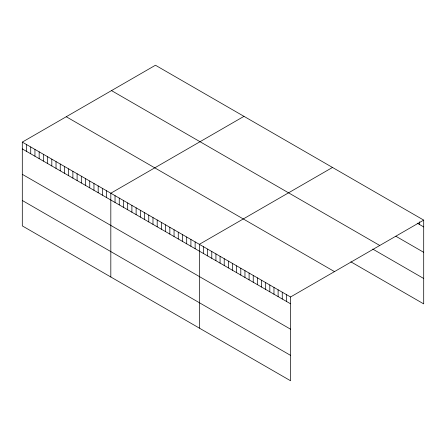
<?xml version="1.0" encoding="UTF-8"?>
<svg xmlns="http://www.w3.org/2000/svg" width="446" height="446" viewBox="0 0 446 446"><rect width="100%" height="100%" fill="white"/><g stroke="black" fill="none" stroke-linecap="round" stroke-linejoin="round"><path stroke-width="0.67" d="M22.3 142.112L290.552 296.98L290.552 380.761L22.3 225.893L22.3 142.112L155.448 65.239L423.7 220.107L423.7 303.888L350.857 261.83M243.973 116.345L110.82 193.218L110.82 276.999M332.493 167.451L199.345 244.324L199.345 328.105M290.552 296.98L423.7 220.107M417.183 223.156L423.7 226.914M395.864 236.246L423.7 252.319M111.511 90.605L379.758 245.478M372.767 249.08L423.7 278.488M66.242 116.74L334.489 271.614M22.3 148.919L290.552 303.787M22.3 174.319L290.552 329.193M22.3 200.488L290.552 355.362M419.552 221.801L419.552 224.522M286.404 294.589L286.404 301.396M282.257 292.197L282.257 299.004M278.114 289.805L278.114 296.607M273.967 287.408L273.967 294.215M269.819 285.016L269.819 291.823M265.677 282.625L265.677 289.426M261.529 280.227L261.529 287.034M257.387 277.836L257.387 284.643M253.239 275.444L253.239 282.246M249.091 273.047L249.091 279.854M244.949 270.655L244.949 277.462M240.801 268.263L240.801 275.065M236.653 265.866L236.653 272.673M232.511 263.475L232.511 270.282M228.363 261.083L228.363 267.89M224.221 258.686L224.221 265.493M220.073 256.294L220.073 263.101M215.925 253.902L215.925 260.709M211.783 251.505L211.783 258.312M207.635 249.113L207.635 255.92M203.493 246.722L203.493 253.529M195.131 241.894L195.131 248.701M190.916 239.457L190.916 246.264M186.701 237.027L186.701 243.834M182.481 234.59L182.481 241.398M178.266 232.16L178.266 238.967M174.052 229.723L174.052 236.531M169.837 227.293L169.837 234.094M165.622 224.856L165.622 231.664M161.407 222.42L161.407 229.227M157.193 219.99L157.193 226.797M152.978 217.553L152.978 224.36M148.758 215.123L148.758 221.93M144.543 212.686L144.543 219.493M140.328 210.256L140.328 217.063M136.114 207.819L136.114 214.626M131.899 205.389L131.899 212.196M127.684 202.952L127.684 209.759M123.47 200.522L123.47 207.329M119.255 198.085L119.255 204.892M115.04 195.655L115.04 202.456M106.605 190.782L106.605 197.589M102.39 188.351L102.39 195.158M98.176 185.915L98.176 192.722M93.961 183.484L93.961 190.291M89.746 181.048L89.746 187.855M85.532 178.617L85.532 185.425M81.317 176.181L81.317 182.988M77.102 173.75L77.102 180.558M72.882 171.314L72.882 178.121M68.667 168.883L68.667 175.691M64.453 166.447L64.453 173.254M60.238 164.016L60.238 170.818M56.023 161.58L56.023 168.387M51.808 159.144L51.808 165.951M47.594 156.713L47.594 163.52M43.379 154.277L43.379 161.084M39.159 151.846L39.159 158.653M34.944 149.41L34.944 156.217M30.729 146.979L30.729 153.786M26.515 144.543L26.515 151.35"/></g></svg>
